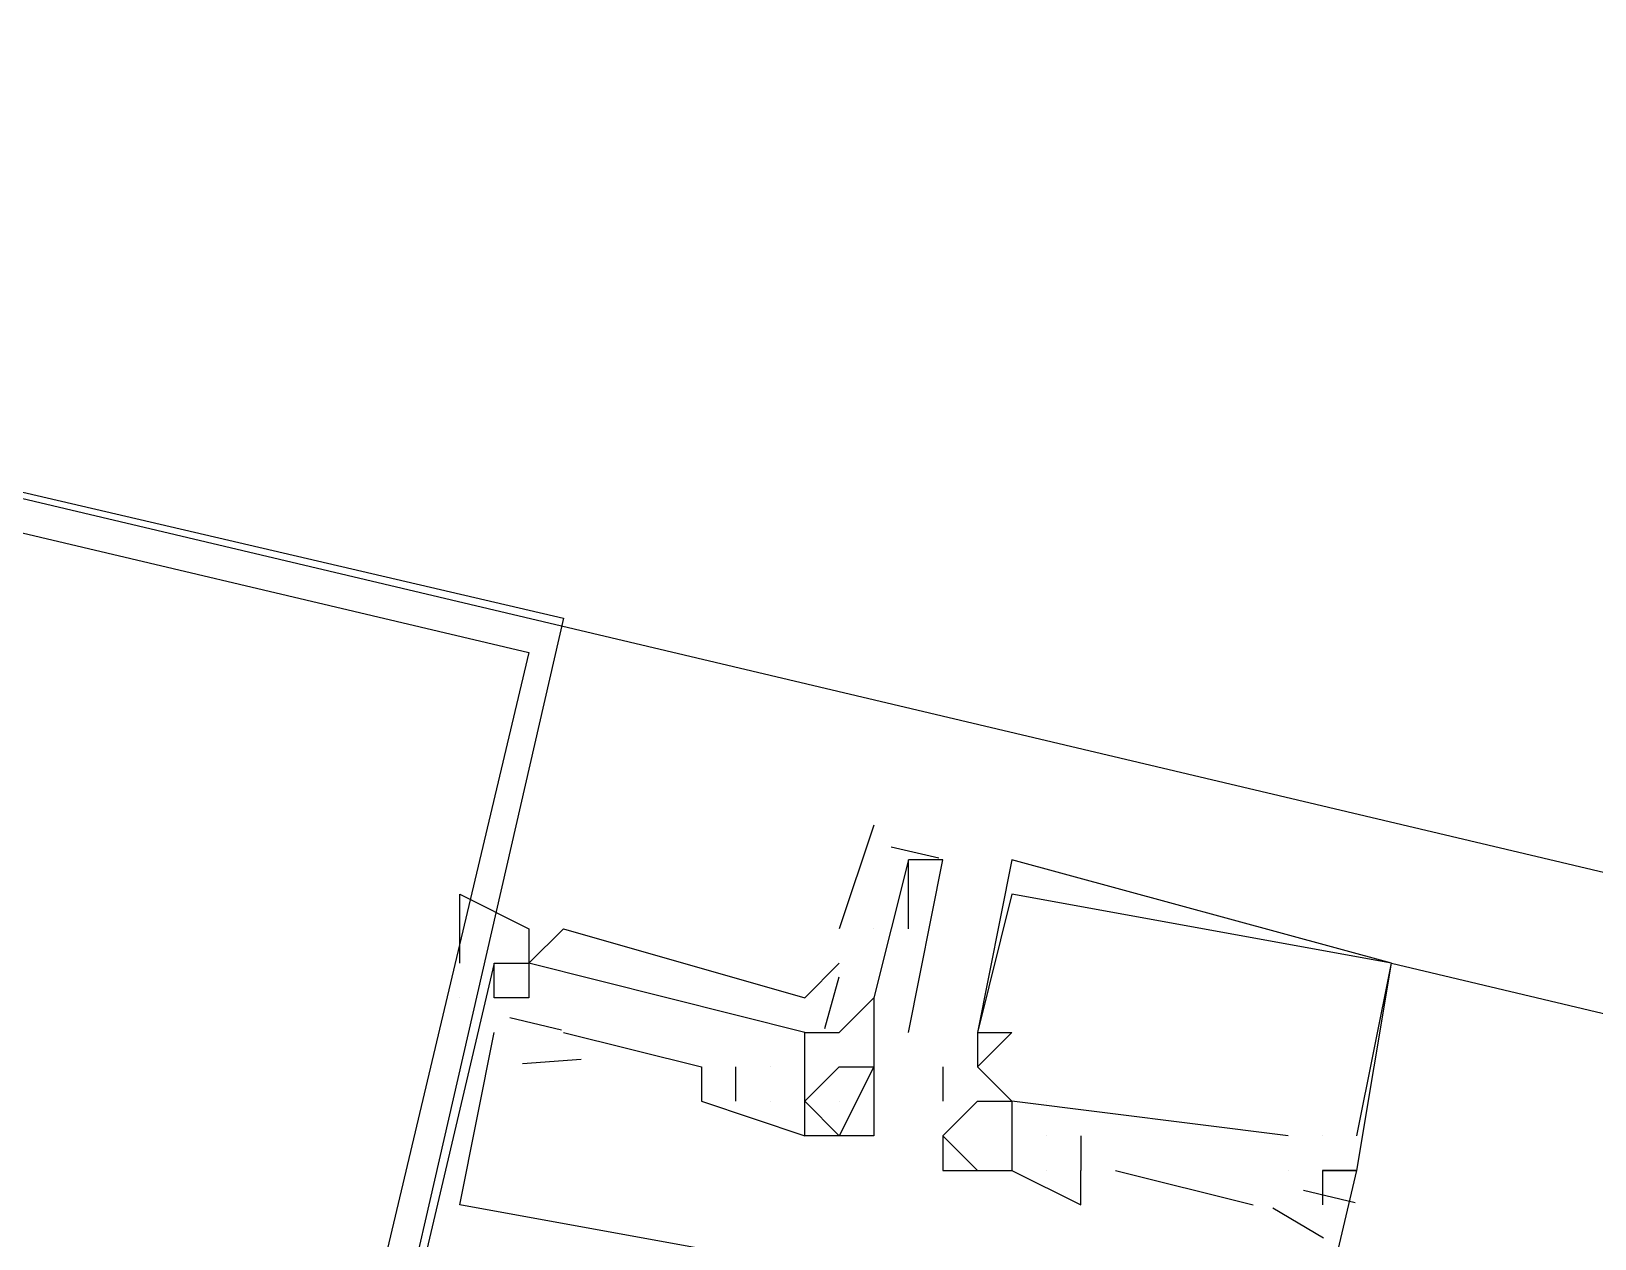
# Model space of a CAD drawing. Header units: feet. Extents: x -84 to 198, y -22 to 181.
# Drawn here: x 76.261 to 76.865, y 152.925 to 153.391 of the extents above; entities that cross this region are included whole.
import ezdxf

# ---------------------------------------------------------------- set-up
doc = ezdxf.new("R2010")
doc.units = ezdxf.units.FT
doc.layers.add('A-LINEA', color=7, linetype='CONTINUOUS')

msp = doc.modelspace()

# ---------------------------------------------------------------- linework, layer by layer
at = {"layer": 'A-LINEA'}
for p, q in [((90.3333, 149.8844), (75.4933, 153.3911)), ((76.5867, 153.0844), (76.5733, 153.0444)), ((76.5934, 153.0761), (76.6118, 153.0718)), ((76.6, 153.0711), (76.6, 153.0711)), ((76.6, 153.0444), (76.6, 153.0711)), ((76.6133, 153.0711), (76.6133, 153.0711)), ((76.64, 153.0711), (76.64, 153.0711)), ((76.64, 153.0711), (76.64, 153.0711)), ((76.64, 153.0711), (76.64, 153.0711)), ((76.64, 153.0578), (76.64, 153.0578)), ((76.64, 153.0578), (76.64, 153.0578)), ((76.64, 153.0578), (76.64, 153.0578)), ((76.5867, 153.0444), (76.5867, 153.0444)), ((76.44, 153.0178), (76.44, 153.0311)), ((76.44, 153.0311), (76.44, 153.0311)), ((76.44, 153.0311), (76.44, 153.0311)), ((76.44, 153.0311), (76.44, 153.0311)), ((76.4533, 153.0311), (76.4533, 153.0311)), ((76.4533, 153.0311), (76.4533, 153.0311)), ((76.4533, 153.0311), (76.4533, 153.0311)), ((76.7867, 153.0311), (76.7867, 153.0311)), ((76.7867, 153.0311), (76.7867, 153.0311)), ((76.7867, 153.0311), (85.36, 151.0044)), ((76.7867, 153.0311), (76.7867, 153.0311)), ((76.7867, 153.0311), (76.7867, 153.0311)), ((76.7867, 153.0311), (76.7867, 153.0311)), ((76.7867, 153.0311), (76.7867, 153.0311)), ((76.5677, 153.0059), (76.5733, 153.0258)), ((76.5677, 153.0059), (76.5733, 153.0258)), ((76.5677, 153.0059), (76.5733, 153.0258)), ((76.4267, 153.0178), (76.4267, 153.0178)), ((76.44, 153.0178), (76.44, 153.0178)), ((76.44, 153.0178), (76.44, 153.0178)), ((76.44, 153.0178), (76.44, 153.0178)), ((76.4533, 153.0178), (76.4533, 153.0178)), ((76.4533, 153.0178), (76.4533, 153.0178)), ((76.4533, 153.0178), (76.4533, 153.0178)), ((76.4533, 153.0178), (76.4533, 153.0178)), ((76.4533, 153.0178), (76.4533, 153.0178)), ((76.4533, 153.0178), (76.4533, 153.0178)), ((76.5867, 153.0178), (76.5867, 153.0178)), ((76.5867, 153.0178), (76.5867, 153.0178)), ((76.5867, 153.0178), (76.5867, 153.0178)), ((76.446, 153.0101), (76.466, 153.0054)), ((76.446, 153.0101), (76.466, 153.0054)), ((76.446, 153.0101), (76.466, 153.0054)), ((76.44, 153.0044), (76.44, 153.0044)), ((76.44, 153.0044), (76.44, 153.0044)), ((76.44, 153.0044), (76.44, 153.0044)), ((76.4667, 153.0044), (76.52, 152.9911)), ((76.4667, 153.0044), (76.4667, 153.0044)), ((76.4667, 153.0044), (76.52, 152.9911)), ((76.4667, 153.0044), (76.4667, 153.0044)), ((76.4667, 153.0044), (76.52, 152.9911)), ((76.4667, 153.0044), (76.4667, 153.0044)), ((76.56, 153.0044), (76.56, 153.0044)), ((76.56, 153.0044), (76.56, 153.0044)), ((76.56, 153.0044), (76.56, 153.0044)), ((76.56, 153.0044), (76.56, 153.0044)), ((76.5733, 153.0044), (76.5733, 153.0044)), ((76.5867, 153.0044), (76.5867, 153.0044)), ((76.5867, 153.0044), (76.5867, 153.0044)), ((76.5867, 153.0044), (76.5867, 153.0044)), ((76.5867, 153.0044), (76.5867, 153.0044)), ((76.6, 153.0044), (76.6, 153.0044)), ((76.6267, 153.0044), (76.6267, 153.0044)), ((76.6267, 153.0044), (76.6267, 153.0044)), ((76.6267, 153.0044), (76.6267, 153.0044)), ((76.6267, 153.0044), (76.6267, 153.0044)), ((76.6267, 153.0044), (76.6267, 153.0044)), ((76.6267, 153.0044), (76.6267, 153.0044)), ((76.64, 153.0044), (76.64, 153.0044)), ((76.64, 153.0044), (76.64, 153.0044)), ((76.64, 153.0044), (76.64, 153.0044)), ((76.4509, 152.9924), (76.4735, 152.994)), ((76.4509, 152.9924), (76.4735, 152.994)), ((76.4509, 152.9924), (76.4735, 152.994)), ((76.52, 152.9911), (76.52, 152.9911)), ((76.52, 152.9911), (76.52, 152.9911)), ((76.52, 152.9911), (76.52, 152.9911)), ((76.5333, 152.9778), (76.5333, 152.9911)), ((76.5333, 152.9911), (76.5333, 152.9911)), ((76.5333, 152.9778), (76.5333, 152.9911)), ((76.5333, 152.9911), (76.5333, 152.9911)), ((76.5333, 152.9778), (76.5333, 152.9911)), ((76.5333, 152.9911), (76.5333, 152.9911)), ((76.5467, 152.9911), (76.5467, 152.9911)), ((76.5467, 152.9911), (76.5467, 152.9911)), ((76.5467, 152.9911), (76.5467, 152.9911)), ((76.5467, 152.9911), (76.5467, 152.9911)), ((76.5467, 152.9911), (76.5467, 152.9911)), ((76.5467, 152.9911), (76.5467, 152.9911)), ((76.56, 152.9911), (76.56, 152.9911)), ((76.56, 152.9911), (76.56, 152.9911)), ((76.56, 152.9911), (76.56, 152.9911)), ((76.56, 152.9911), (76.56, 152.9911)), ((76.5733, 152.9911), (76.5733, 152.9911)), ((76.5867, 152.9911), (76.5867, 152.9911)), ((76.5867, 152.9911), (76.5867, 152.9911)), ((76.5867, 152.9911), (76.5867, 152.9911)), ((76.6133, 152.9911), (76.6133, 152.9778)), ((76.6133, 152.9911), (76.6133, 152.9911)), ((76.6133, 152.9911), (76.6133, 152.9778)), ((76.6133, 152.9911), (76.6133, 152.9911)), ((76.6133, 152.9911), (76.6133, 152.9778)), ((76.6133, 152.9911), (76.6133, 152.9911)), ((76.6267, 152.9911), (76.6267, 152.9911)), ((76.6267, 152.9911), (76.6267, 152.9911)), ((76.6267, 152.9911), (76.6267, 152.9911)), ((76.6267, 152.9911), (76.6267, 152.9911)), ((76.6267, 152.9911), (76.6267, 152.9911)), ((76.6267, 152.9911), (76.6267, 152.9911)), ((76.52, 152.9778), (76.52, 152.9778)), ((76.52, 152.9778), (76.52, 152.9778)), ((76.52, 152.9778), (76.52, 152.9778)), ((76.5333, 152.9778), (76.5333, 152.9778)), ((76.5333, 152.9778), (76.5333, 152.9778)), ((76.5333, 152.9778), (76.5333, 152.9778)), ((76.5467, 152.9778), (76.5467, 152.9778)), ((76.5467, 152.9778), (76.5467, 152.9778)), ((76.5467, 152.9778), (76.5467, 152.9778)), ((76.5467, 152.9778), (76.5467, 152.9778)), ((76.5467, 152.9778), (76.5467, 152.9778)), ((76.5467, 152.9778), (76.5467, 152.9778)), ((76.5733, 152.9644), (76.56, 152.9778)), ((76.56, 152.9778), (76.56, 152.9778)), ((76.56, 152.9778), (76.56, 152.9778)), ((76.56, 152.9778), (76.56, 152.9778)), ((76.56, 152.9778), (76.56, 152.9778)), ((76.56, 152.9778), (76.56, 152.9778)), ((76.56, 152.9778), (76.56, 152.9778)), ((76.5733, 152.9778), (76.5733, 152.9778)), ((76.5867, 152.9778), (76.5867, 152.9778)), ((76.6133, 152.9778), (76.6133, 152.9778)), ((76.6133, 152.9778), (76.6133, 152.9778)), ((76.6133, 152.9778), (76.6133, 152.9778)), ((76.6267, 152.9778), (76.6267, 152.9778)), ((76.6267, 152.9778), (76.6267, 152.9778)), ((76.6267, 152.9778), (76.6267, 152.9778)), ((76.64, 152.9778), (76.64, 152.9778)), ((76.64, 152.9778), (76.64, 152.9511)), ((76.64, 152.9778), (76.64, 152.9778)), ((76.64, 152.9778), (76.64, 152.9778)), ((76.64, 152.9778), (76.64, 152.9511)), ((76.64, 152.9778), (76.64, 152.9778)), ((76.64, 152.9778), (76.64, 152.9778)), ((76.64, 152.9778), (76.64, 152.9511)), ((76.64, 152.9778), (76.64, 152.9778)), ((76.6533, 152.9778), (76.6533, 152.9778)), ((76.6533, 152.9778), (76.6533, 152.9778)), ((76.6533, 152.9778), (76.6533, 152.9778)), ((76.56, 152.9644), (76.56, 152.9644)), ((76.56, 152.9644), (76.56, 152.9644)), ((76.56, 152.9644), (76.56, 152.9644)), ((76.56, 152.9644), (76.56, 152.9644)), ((76.5733, 152.9644), (76.5733, 152.9644)), ((76.5867, 152.9644), (76.5867, 152.9644)), ((76.6133, 152.9644), (76.6133, 152.9644)), ((76.6133, 152.9644), (76.6133, 152.9644)), ((76.6133, 152.9644), (76.6133, 152.9644)), ((76.6133, 152.9644), (76.6133, 152.9644)), ((76.6133, 152.9644), (76.6133, 152.9644)), ((76.6133, 152.9644), (76.6133, 152.9644)), ((76.64, 152.9644), (76.64, 152.9644)), ((76.64, 152.9644), (76.64, 152.9644)), ((76.64, 152.9644), (76.64, 152.9644)), ((76.64, 152.9644), (76.64, 152.9644)), ((76.64, 152.9644), (76.64, 152.9644)), ((76.64, 152.9644), (76.64, 152.9644)), ((76.64, 152.9644), (76.64, 152.9644)), ((76.64, 152.9644), (76.64, 152.9644)), ((76.64, 152.9644), (76.64, 152.9644)), ((76.64, 152.9644), (76.64, 152.9644)), ((76.64, 152.9644), (76.64, 152.9644)), ((76.64, 152.9644), (76.64, 152.9644)), ((76.6533, 152.9644), (76.6533, 152.9644)), ((76.6533, 152.9644), (76.6533, 152.9644)), ((76.6533, 152.9644), (76.6533, 152.9644)), ((76.6533, 152.9644), (76.6533, 152.9644)), ((76.6533, 152.9644), (76.6533, 152.9644)), ((76.6533, 152.9644), (76.6533, 152.9644)), ((76.6667, 152.9644), (76.6667, 152.9511)), ((76.6667, 152.9644), (76.6667, 152.9644)), ((76.6667, 152.9644), (76.6667, 152.9511)), ((76.6667, 152.9644), (76.6667, 152.9644)), ((76.6667, 152.9644), (76.6667, 152.9511)), ((76.6667, 152.9644), (76.6667, 152.9644)), ((76.7467, 152.9644), (76.7467, 152.9644)), ((76.7467, 152.9644), (76.7467, 152.9644)), ((76.7467, 152.9644), (76.7467, 152.9644)), ((76.76, 152.9644), (76.76, 152.9644)), ((76.76, 152.9644), (76.76, 152.9644)), ((76.76, 152.9644), (76.76, 152.9644)), ((76.76, 152.9644), (76.76, 152.9644)), ((76.76, 152.9644), (76.76, 152.9644)), ((76.76, 152.9644), (76.76, 152.9644)), ((76.7733, 152.9644), (76.7733, 152.9644)), ((76.7733, 152.9644), (76.7733, 152.9644)), ((76.7733, 152.9644), (76.7733, 152.9644)), ((76.6133, 152.9511), (76.6133, 152.9511)), ((76.6133, 152.9511), (76.6133, 152.9511)), ((76.6133, 152.9511), (76.6133, 152.9511)), ((76.6267, 152.9511), (76.6267, 152.9511)), ((76.6267, 152.9511), (76.6267, 152.9511)), ((76.6267, 152.9511), (76.6267, 152.9511)), ((76.64, 152.9511), (76.64, 152.9511)), ((76.64, 152.9511), (76.64, 152.9511)), ((76.64, 152.9511), (76.64, 152.9511)), ((76.64, 152.9511), (76.64, 152.9511)), ((76.64, 152.9511), (76.64, 152.9511)), ((76.64, 152.9511), (76.64, 152.9511)), ((76.64, 152.9511), (76.64, 152.9511)), ((76.64, 152.9511), (76.64, 152.9511)), ((76.64, 152.9511), (76.64, 152.9511)), ((76.6533, 152.9511), (76.6533, 152.9511)), ((76.6533, 152.9511), (76.6533, 152.9511)), ((76.6533, 152.9511), (76.6533, 152.9511)), ((76.6533, 152.9511), (76.6533, 152.9511)), ((76.6533, 152.9511), (76.6533, 152.9511)), ((76.6533, 152.9511), (76.6533, 152.9511)), ((76.6667, 152.9511), (76.6667, 152.9511)), ((76.6667, 152.9511), (76.6667, 152.9511)), ((76.6667, 152.9511), (76.6667, 152.9511)), ((76.6667, 152.9511), (76.6667, 152.9511)), ((76.6667, 152.9511), (76.6667, 152.9511)), ((76.6667, 152.9511), (76.6667, 152.9511)), ((76.68, 152.9511), (76.7333, 152.9378)), ((76.68, 152.9511), (76.68, 152.9511)), ((76.68, 152.9511), (76.7333, 152.9378)), ((76.68, 152.9511), (76.68, 152.9511)), ((76.68, 152.9511), (76.7333, 152.9378)), ((76.68, 152.9511), (76.68, 152.9511)), ((76.7467, 152.9511), (76.7467, 152.9511)), ((76.7467, 152.9511), (76.7467, 152.9511)), ((76.7467, 152.9511), (76.7467, 152.9511)), ((76.7467, 152.9511), (76.7467, 152.9511)), ((76.7467, 152.9511), (76.7467, 152.9511)), ((76.7467, 152.9511), (76.7467, 152.9511)), ((76.76, 152.9511), (76.76, 152.9511)), ((76.76, 152.9511), (76.76, 152.9511)), ((76.76, 152.9511), (76.76, 152.9511)), ((76.76, 152.9511), (76.76, 152.9511)), ((76.76, 152.9511), (76.76, 152.9511)), ((76.76, 152.9511), (76.76, 152.9511)), ((76.7733, 152.9511), (76.7733, 152.9511)), ((76.7733, 152.9511), (76.7733, 152.9511)), ((76.7733, 152.9511), (76.7733, 152.9511)), ((76.7733, 152.9511), (76.7733, 152.9511)), ((76.7733, 152.9511), (76.7733, 152.9511)), ((76.7733, 152.9511), (76.7733, 152.9511)), ((76.7527, 152.9435), (76.7727, 152.9387)), ((76.7527, 152.9435), (76.7727, 152.9387)), ((76.7527, 152.9435), (76.7727, 152.9387)), ((76.4267, 152.9378), (76.4267, 152.9378)), ((76.4267, 152.9378), (76.4267, 152.9378)), ((76.4267, 152.9378), (76.4267, 152.9378)), ((76.6667, 152.9378), (76.6667, 152.9378)), ((76.6667, 152.9378), (76.6667, 152.9378)), ((76.6667, 152.9378), (76.6667, 152.9378)), ((76.7333, 152.9378), (76.7333, 152.9378)), ((76.7333, 152.9378), (76.7333, 152.9378)), ((76.7333, 152.9378), (76.7333, 152.9378)), ((76.76, 152.9378), (76.76, 152.9378)), ((76.76, 152.9378), (76.76, 152.9378)), ((76.76, 152.9378), (76.76, 152.9378)), ((76.7409, 152.9366), (76.7604, 152.925)), ((76.7409, 152.9366), (76.7604, 152.925)), ((76.7409, 152.9366), (76.7604, 152.925))]:
    msp.add_line(p, q, dxfattribs=at)
for points in [[(75.4933, 153.3911), (76.4667, 153.1644), (76.28, 152.3511), (75.4667, 152.5378), (75.3333, 153.3644), (75.4933, 153.3911)], [(75.4933, 153.3778), (76.4533, 153.1511), (76.2667, 152.3644), (75.48, 152.5511), (75.3467, 153.3511), (75.4933, 153.3778)], [(76.6, 153.0044), (76.6133, 153.0711), (76.6, 153.0711), (76.6, 153.0711), (76.5867, 153.0178), (76.5867, 153.0178), (76.5867, 153.0178), (76.5867, 153.0178)], [(76.76, 152.9511), (76.7733, 152.9511), (76.7867, 153.0311), (76.7867, 153.0311), (76.64, 153.0711), (76.6267, 153.0044), (76.6267, 152.9911)], [(76.76, 152.9511), (76.7733, 152.9511), (76.7867, 153.0311), (76.7867, 153.0311), (76.64, 153.0711), (76.6267, 153.0044), (76.6267, 152.9911)], [(76.76, 152.9511), (76.7733, 152.9511), (76.7867, 153.0311), (76.7867, 153.0311), (76.64, 153.0711), (76.6267, 153.0044), (76.6267, 152.9911)], [(76.4267, 153.0311), (76.4267, 153.0578), (76.4533, 153.0444), (76.4533, 153.0311), (76.4533, 153.0178), (76.44, 153.0178), (76.44, 153.0311), (76.44, 153.0311), (76.4533, 153.0311), (76.4533, 153.0178)], [(76.7733, 152.9644), (76.7867, 153.0311), (76.7867, 153.0311), (76.64, 153.0578), (76.64, 153.0578), (76.6267, 153.0044), (76.6267, 153.0044), (76.64, 153.0044), (76.64, 153.0044), (76.6267, 152.9911), (76.6267, 152.9911)], [(76.7733, 152.9644), (76.7867, 153.0311), (76.7867, 153.0311), (76.64, 153.0578), (76.64, 153.0578), (76.6267, 153.0044), (76.6267, 153.0044), (76.64, 153.0044), (76.64, 153.0044), (76.6267, 152.9911), (76.6267, 152.9911)], [(76.7733, 152.9644), (76.7867, 153.0311), (76.7867, 153.0311), (76.64, 153.0578), (76.64, 153.0578), (76.6267, 153.0044), (76.6267, 153.0044), (76.64, 153.0044), (76.64, 153.0044), (76.6267, 152.9911), (76.6267, 152.9911)], [(76.56, 153.0044), (76.4533, 153.0311), (76.4667, 153.0444), (76.56, 153.0178), (76.5733, 153.0311)], [(76.56, 153.0044), (76.4533, 153.0311), (76.4667, 153.0444), (76.56, 153.0178), (76.5733, 153.0311)], [(76.56, 153.0044), (76.4533, 153.0311), (76.4667, 153.0444), (76.56, 153.0178), (76.5733, 153.0311)], [(76.44, 153.0178), (76.44, 153.0311), (76.28, 152.3511), (76.4267, 152.3111)], [(76.44, 153.0178), (76.44, 153.0311), (76.28, 152.3511), (76.4267, 152.3111)], [(76.44, 153.0178), (76.44, 153.0311), (76.28, 152.3511), (76.4267, 152.3111)], [(76.56, 152.9911), (76.56, 153.0044), (76.4533, 153.0311)], [(76.56, 152.9911), (76.56, 153.0044), (76.4533, 153.0311)], [(76.56, 152.9911), (76.56, 153.0044), (76.4533, 153.0311)], [(76.5867, 153.0178), (76.5867, 153.0044), (76.5867, 152.9911), (76.5867, 152.9778), (76.5867, 152.9644), (76.56, 152.9644), (76.56, 152.9778), (76.56, 152.9778), (76.56, 152.9778), (76.56, 152.9778), (76.56, 152.9911), (76.56, 152.9911), (76.56, 153.0044), (76.5733, 153.0044), (76.5733, 153.0044), (76.5867, 153.0178)], [(76.5733, 152.9111), (76.4267, 152.9378), (76.44, 153.0044)], [(76.5733, 152.9111), (76.4267, 152.9378), (76.44, 153.0044)], [(76.5733, 152.9111), (76.4267, 152.9378), (76.44, 153.0044)], [(76.52, 152.9911), (76.52, 152.9778), (76.56, 152.9644), (76.56, 152.9778)], [(76.52, 152.9911), (76.52, 152.9778), (76.56, 152.9644), (76.56, 152.9778)], [(76.52, 152.9911), (76.52, 152.9778), (76.56, 152.9644), (76.56, 152.9778)], [(76.56, 152.9778), (76.5733, 152.9911), (76.5867, 152.9911), (76.5733, 152.9644)], [(76.6267, 152.9911), (76.64, 152.9778), (76.64, 152.9778), (76.64, 152.9778), (76.64, 152.9778)], [(76.6267, 152.9911), (76.64, 152.9778), (76.64, 152.9778), (76.64, 152.9778), (76.64, 152.9778)], [(76.6267, 152.9911), (76.64, 152.9778), (76.64, 152.9778), (76.64, 152.9778), (76.64, 152.9778)], [(76.6267, 152.9511), (76.6133, 152.9644), (76.6267, 152.9778), (76.64, 152.9778)], [(76.6267, 152.9511), (76.6133, 152.9644), (76.6267, 152.9778), (76.64, 152.9778)], [(76.6267, 152.9511), (76.6133, 152.9644), (76.6267, 152.9778), (76.64, 152.9778)], [(76.7467, 152.9644), (76.64, 152.9778), (76.64, 152.9644)], [(76.7467, 152.9644), (76.64, 152.9778), (76.64, 152.9644)], [(76.7467, 152.9644), (76.64, 152.9778), (76.64, 152.9644)], [(76.6133, 152.9644), (76.6133, 152.9511), (76.64, 152.9511), (76.64, 152.9511), (76.64, 152.9511), (76.64, 152.9511), (76.64, 152.9511)], [(76.6133, 152.9644), (76.6133, 152.9511), (76.64, 152.9511), (76.64, 152.9511), (76.64, 152.9511), (76.64, 152.9511), (76.64, 152.9511)], [(76.6133, 152.9644), (76.6133, 152.9511), (76.64, 152.9511), (76.64, 152.9511), (76.64, 152.9511), (76.64, 152.9511), (76.64, 152.9511)], [(76.5733, 152.2978), (76.4933, 152.3244), (76.4933, 152.3111), (76.4667, 152.3244), (76.4533, 152.3111), (76.6133, 152.2711), (76.7733, 152.9511), (76.76, 152.9511), (76.76, 152.9378)], [(76.5733, 152.2978), (76.4933, 152.3244), (76.4933, 152.3111), (76.4667, 152.3244), (76.4533, 152.3111), (76.6133, 152.2711), (76.7733, 152.9511), (76.76, 152.9511), (76.76, 152.9378)], [(76.5733, 152.2978), (76.4933, 152.3244), (76.4933, 152.3111), (76.4667, 152.3244), (76.4533, 152.3111), (76.6133, 152.2711), (76.7733, 152.9511), (76.76, 152.9511), (76.76, 152.9378)], [(76.64, 152.9511), (76.6667, 152.9378), (76.6667, 152.9511)], [(76.64, 152.9511), (76.6667, 152.9378), (76.6667, 152.9511)], [(76.64, 152.9511), (76.6667, 152.9378), (76.6667, 152.9511)]]:
    msp.add_lwpolyline(points, dxfattribs=at)

doc.saveas('drawing.dxf')
